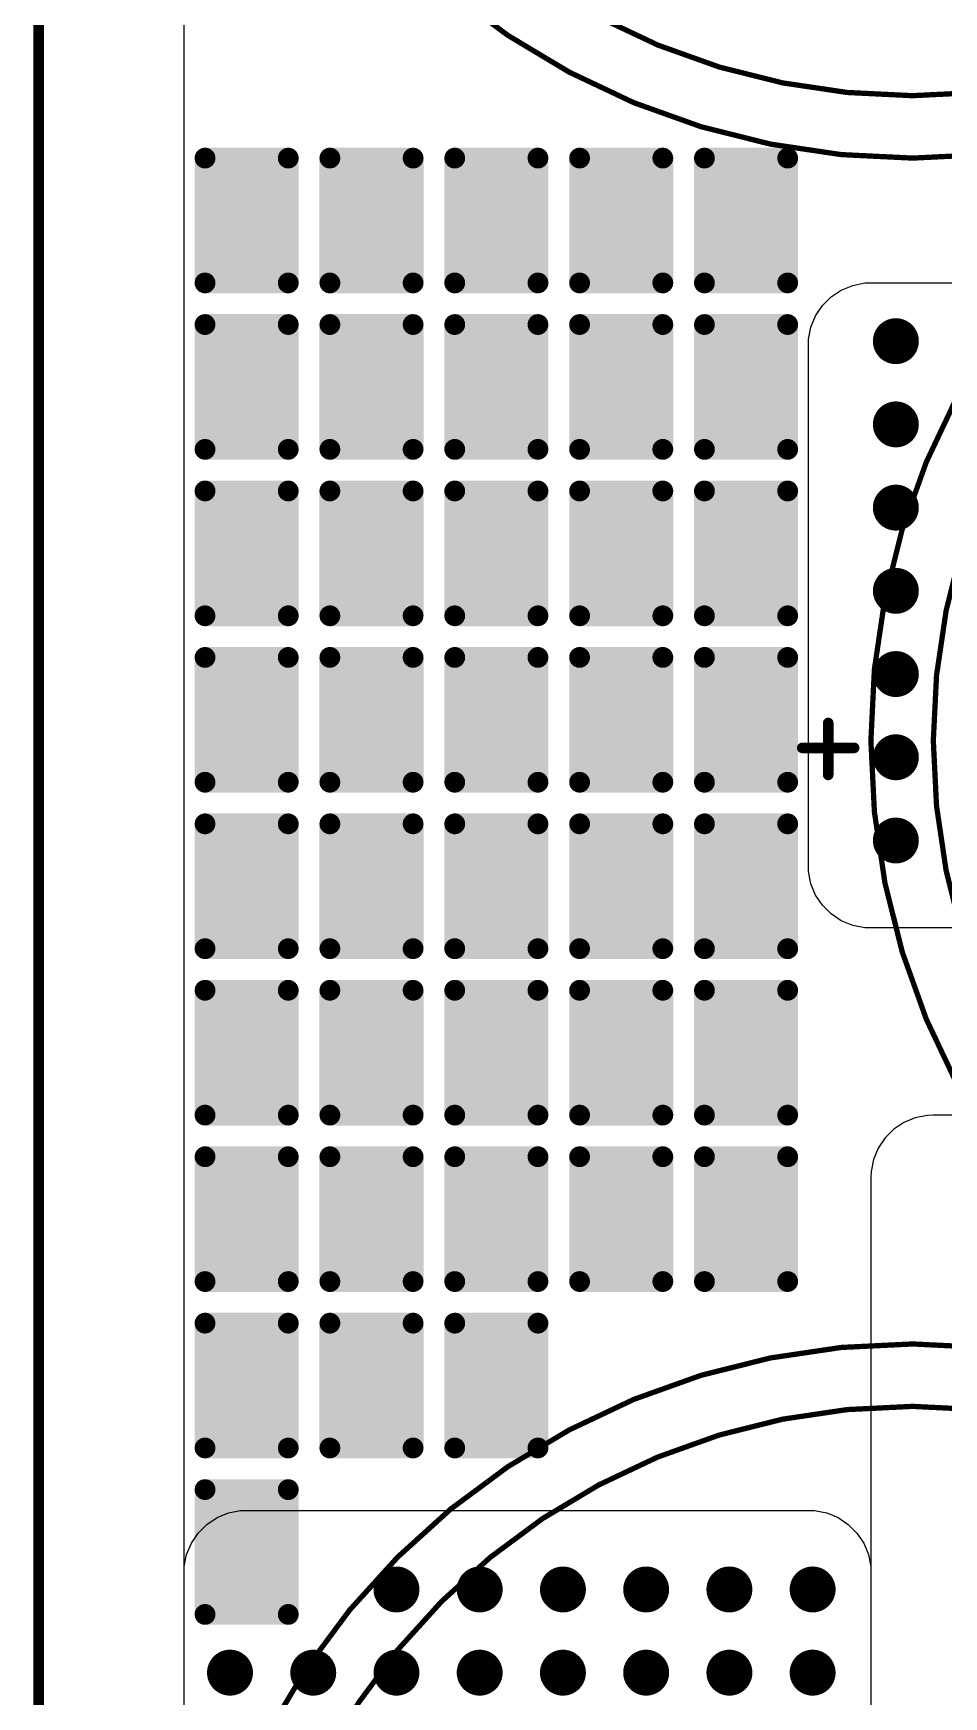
# Model space of a CAD drawing. Header units: millimetres. Extents: x 25 to 183, y 185 to 406.
# Drawn here: x 25.27 to 47.15, y 315.42 to 355.4 of the extents above; entities that cross this region are included whole.
import ezdxf

# ---------------------------------------------------------------- set-up
doc = ezdxf.new("R2010")
doc.units = ezdxf.units.MM
for name, color, linetype in [('BottomLayer', 5, 'Continuous'), ('BottomSolder', 6, 'Continuous'), ('Mechanical1', 6, 'Continuous'), ('Mechanical13', 56, 'Continuous'), ('MultiLayer', 9, 'Continuous'), ('PadHoleLayer', 156, 'Continuous'), ('TopLayer', 1, 'Continuous'), ('TopOverlay', 2, 'Continuous'), ('TopSolder', 216, 'Continuous'), ('ViaHoleLayer', 16, 'Continuous')]:
    doc.layers.add(name, color=color, linetype=linetype)

# ---------------------------------------------------------------- blocks, each defined once
blk = doc.blocks.new('EL_D35_H45_LS10_1873')
at = {"layer": 'BottomLayer', "const_width": 1.75}
blk.add_lwpolyline([(9.125, 0, 1), (10.875, 0, 1)], format="xyb", close=True, dxfattribs=at)
at = {"layer": 'BottomLayer'}
blk.add_solid([(-1.75, -1.75), (1.75, -1.75), (-1.75, 1.75), (1.75, 1.75)], dxfattribs=at)
at = {"layer": 'BottomSolder', "const_width": 1.852}
blk.add_lwpolyline([(9.074, 0, 1), (10.926, 0, 1)], format="xyb", close=True, dxfattribs=at)
at = {"layer": 'BottomSolder'}
blk.add_solid([(-1.852, -1.852), (1.852, -1.852), (-1.852, 1.852), (1.852, 1.852)], dxfattribs=at)
at = {"layer": 'Mechanical13'}
for points, const_width in [([(22.5, 0, 1), (-12.5, 0, 1)], 0.127), ([(22.5, 0, 1), (-12.5, 0, 1)], 0.127), ([(21, 0, 1), (-11, 0, 1)], 0.127), ([(-12.532, 0, 1), (-12.468, 0, 1)], 0.0635), ([(-12.532, 0, 1), (-12.468, 0, 1)], 0.0635), ([(-11.032, 0, 1), (-10.968, 0, 1)], 0.0635), ([(20.968, 0, 1), (21.032, 0, 1)], 0.0635), ([(22.468, 0, 1), (22.532, 0, 1)], 0.0635), ([(22.468, 0, 1), (22.532, 0, 1)], 0.0635)]:
    blk.add_lwpolyline(points, format="xyb", close=True, dxfattribs=dict(at, const_width=const_width))
at = {"layer": 'MultiLayer', "const_width": 1.75}
blk.add_lwpolyline([(9.125, 0, 1), (10.875, 0, 1)], format="xyb", close=True, dxfattribs=at)
at = {"layer": 'MultiLayer'}
blk.add_solid([(-1.75, -1.75), (1.75, -1.75), (-1.75, 1.75), (1.75, 1.75)], dxfattribs=at)
at = {"layer": 'PadHoleLayer', "const_width": 1.1}
for points in [[(-0.55, 0, 1), (0.55, 0, 1)], [(9.45, 0, 1), (10.55, 0, 1)]]:
    blk.add_lwpolyline(points, format="xyb", close=True, dxfattribs=at)
at = {"layer": 'TopLayer', "const_width": 1.75}
blk.add_lwpolyline([(9.125, 0, 1), (10.875, 0, 1)], format="xyb", close=True, dxfattribs=at)
at = {"layer": 'TopLayer'}
blk.add_solid([(-1.75, -1.75), (1.75, -1.75), (-1.75, 1.75), (1.75, 1.75)], dxfattribs=at)
at = {"layer": 'TopOverlay'}
for points, const_width in [([(22.5, 0, 1), (-12.5, 0, 1)], 0.127), ([(-0.032, 3.438, 1), (0.032, 3.438, 1)], 0.0635), ([(-0.667, 2.803, 1), (-0.603, 2.803, 1)], 0.0635), ([(0.603, 2.803, 1), (0.667, 2.803, 1)], 0.0635), ([(-0.032, 2.168, 1), (0.032, 2.168, 1)], 0.0635), ([(-13.589, 0.425, 1), (-13.462, 0.425, 1)], 0.127), ([(-12.532, 0, 1), (-12.468, 0, 1)], 0.0635), ([(22.468, 0, 1), (22.532, 0, 1)], 0.0635), ([(-14.214, -0.175, 1), (-14.087, -0.175, 1)], 0.127), ([(-12.964, -0.175, 1), (-12.837, -0.175, 1)], 0.127), ([(-13.589, -0.825, 1), (-13.462, -0.825, 1)], 0.127)]:
    blk.add_lwpolyline(points, format="xyb", close=True, dxfattribs=dict(at, const_width=const_width))
for points, const_width in [([(0, 2.168), (0, 3.438)], 0.127), ([(-0.635, 2.803), (0.635, 2.803)], 0.127), ([(-13.525, -0.825), (-13.525, 0.425)], 0.254), ([(-14.15, -0.175), (-12.9, -0.175)], 0.254)]:
    blk.add_lwpolyline(points, dxfattribs=dict(at, const_width=const_width))
at = {"layer": 'TopSolder', "const_width": 1.852}
blk.add_lwpolyline([(9.074, 0, 1), (10.926, 0, 1)], format="xyb", close=True, dxfattribs=at)
at = {"layer": 'TopSolder'}
blk.add_solid([(-1.852, -1.852), (1.852, -1.852), (-1.852, 1.852), (1.852, 1.852)], dxfattribs=at)
blk = doc.blocks.new('EL_D35_H45_LS10_1874')
at = {"layer": 'BottomLayer', "const_width": 1.75}
blk.add_lwpolyline([(9.125, 0, 1), (10.875, 0, 1)], format="xyb", close=True, dxfattribs=at)
at = {"layer": 'BottomLayer'}
blk.add_solid([(-1.75, -1.75), (1.75, -1.75), (-1.75, 1.75), (1.75, 1.75)], dxfattribs=at)
at = {"layer": 'BottomSolder', "const_width": 1.852}
blk.add_lwpolyline([(9.074, 0, 1), (10.926, 0, 1)], format="xyb", close=True, dxfattribs=at)
at = {"layer": 'BottomSolder'}
blk.add_solid([(-1.852, -1.852), (1.852, -1.852), (-1.852, 1.852), (1.852, 1.852)], dxfattribs=at)
at = {"layer": 'Mechanical13'}
for points, const_width in [([(22.5, 0, 1), (-12.5, 0, 1)], 0.127), ([(22.5, 0, 1), (-12.5, 0, 1)], 0.127), ([(21, 0, 1), (-11, 0, 1)], 0.127), ([(-12.532, 0, 1), (-12.468, 0, 1)], 0.0635), ([(-12.532, 0, 1), (-12.468, 0, 1)], 0.0635), ([(-11.032, 0, 1), (-10.968, 0, 1)], 0.0635), ([(20.968, 0, 1), (21.032, 0, 1)], 0.0635), ([(22.468, 0, 1), (22.532, 0, 1)], 0.0635), ([(22.468, 0, 1), (22.532, 0, 1)], 0.0635)]:
    blk.add_lwpolyline(points, format="xyb", close=True, dxfattribs=dict(at, const_width=const_width))
at = {"layer": 'MultiLayer', "const_width": 1.75}
blk.add_lwpolyline([(9.125, 0, 1), (10.875, 0, 1)], format="xyb", close=True, dxfattribs=at)
at = {"layer": 'MultiLayer'}
blk.add_solid([(-1.75, -1.75), (1.75, -1.75), (-1.75, 1.75), (1.75, 1.75)], dxfattribs=at)
at = {"layer": 'PadHoleLayer', "const_width": 1.1}
for points in [[(-0.55, 0, 1), (0.55, 0, 1)], [(9.45, 0, 1), (10.55, 0, 1)]]:
    blk.add_lwpolyline(points, format="xyb", close=True, dxfattribs=at)
at = {"layer": 'TopLayer', "const_width": 1.75}
blk.add_lwpolyline([(9.125, 0, 1), (10.875, 0, 1)], format="xyb", close=True, dxfattribs=at)
at = {"layer": 'TopLayer'}
blk.add_solid([(-1.75, -1.75), (1.75, -1.75), (-1.75, 1.75), (1.75, 1.75)], dxfattribs=at)
at = {"layer": 'TopOverlay'}
for points, const_width in [([(22.5, 0, 1), (-12.5, 0, 1)], 0.127), ([(-0.032, 3.438, 1), (0.032, 3.438, 1)], 0.0635), ([(-0.667, 2.803, 1), (-0.603, 2.803, 1)], 0.0635), ([(0.603, 2.803, 1), (0.667, 2.803, 1)], 0.0635), ([(-0.032, 2.168, 1), (0.032, 2.168, 1)], 0.0635), ([(-13.589, 0.425, 1), (-13.462, 0.425, 1)], 0.127), ([(-12.532, 0, 1), (-12.468, 0, 1)], 0.0635), ([(22.468, 0, 1), (22.532, 0, 1)], 0.0635), ([(-14.214, -0.175, 1), (-14.087, -0.175, 1)], 0.127), ([(-12.964, -0.175, 1), (-12.837, -0.175, 1)], 0.127), ([(-13.589, -0.825, 1), (-13.462, -0.825, 1)], 0.127)]:
    blk.add_lwpolyline(points, format="xyb", close=True, dxfattribs=dict(at, const_width=const_width))
for points, const_width in [([(0, 2.168), (0, 3.438)], 0.127), ([(-0.635, 2.803), (0.635, 2.803)], 0.127), ([(-13.525, -0.825), (-13.525, 0.425)], 0.254), ([(-14.15, -0.175), (-12.9, -0.175)], 0.254)]:
    blk.add_lwpolyline(points, dxfattribs=dict(at, const_width=const_width))
at = {"layer": 'TopSolder', "const_width": 1.852}
blk.add_lwpolyline([(9.074, 0, 1), (10.926, 0, 1)], format="xyb", close=True, dxfattribs=at)
at = {"layer": 'TopSolder'}
blk.add_solid([(-1.852, -1.852), (1.852, -1.852), (-1.852, 1.852), (1.852, 1.852)], dxfattribs=at)
blk = doc.blocks.new('EL_D35_H45_LS10_1953')
at = {"layer": 'BottomLayer', "const_width": 1.75}
blk.add_lwpolyline([(9.125, 0, 1), (10.875, 0, 1)], format="xyb", close=True, dxfattribs=at)
at = {"layer": 'BottomLayer'}
blk.add_solid([(-1.75, -1.75), (1.75, -1.75), (-1.75, 1.75), (1.75, 1.75)], dxfattribs=at)
at = {"layer": 'BottomSolder', "const_width": 1.852}
blk.add_lwpolyline([(9.074, 0, 1), (10.926, 0, 1)], format="xyb", close=True, dxfattribs=at)
at = {"layer": 'BottomSolder'}
blk.add_solid([(-1.852, -1.852), (1.852, -1.852), (-1.852, 1.852), (1.852, 1.852)], dxfattribs=at)
at = {"layer": 'Mechanical13'}
for points, const_width in [([(22.5, 0, 1), (-12.5, 0, 1)], 0.127), ([(22.5, 0, 1), (-12.5, 0, 1)], 0.127), ([(21, 0, 1), (-11, 0, 1)], 0.127), ([(-12.532, 0, 1), (-12.468, 0, 1)], 0.0635), ([(-12.532, 0, 1), (-12.468, 0, 1)], 0.0635), ([(-11.032, 0, 1), (-10.968, 0, 1)], 0.0635), ([(20.968, 0, 1), (21.032, 0, 1)], 0.0635), ([(22.468, 0, 1), (22.532, 0, 1)], 0.0635), ([(22.468, 0, 1), (22.532, 0, 1)], 0.0635)]:
    blk.add_lwpolyline(points, format="xyb", close=True, dxfattribs=dict(at, const_width=const_width))
at = {"layer": 'MultiLayer', "const_width": 1.75}
blk.add_lwpolyline([(9.125, 0, 1), (10.875, 0, 1)], format="xyb", close=True, dxfattribs=at)
at = {"layer": 'MultiLayer'}
blk.add_solid([(-1.75, -1.75), (1.75, -1.75), (-1.75, 1.75), (1.75, 1.75)], dxfattribs=at)
at = {"layer": 'PadHoleLayer', "const_width": 1.1}
for points in [[(-0.55, 0, 1), (0.55, 0, 1)], [(9.45, 0, 1), (10.55, 0, 1)]]:
    blk.add_lwpolyline(points, format="xyb", close=True, dxfattribs=at)
at = {"layer": 'TopLayer', "const_width": 1.75}
blk.add_lwpolyline([(9.125, 0, 1), (10.875, 0, 1)], format="xyb", close=True, dxfattribs=at)
at = {"layer": 'TopLayer'}
blk.add_solid([(-1.75, -1.75), (1.75, -1.75), (-1.75, 1.75), (1.75, 1.75)], dxfattribs=at)
at = {"layer": 'TopOverlay'}
for points, const_width in [([(22.5, 0, 1), (-12.5, 0, 1)], 0.127), ([(-0.032, 3.438, 1), (0.032, 3.438, 1)], 0.0635), ([(-0.667, 2.803, 1), (-0.603, 2.803, 1)], 0.0635), ([(0.603, 2.803, 1), (0.667, 2.803, 1)], 0.0635), ([(-0.032, 2.168, 1), (0.032, 2.168, 1)], 0.0635), ([(-13.589, 0.425, 1), (-13.462, 0.425, 1)], 0.127), ([(-12.532, 0, 1), (-12.468, 0, 1)], 0.0635), ([(22.468, 0, 1), (22.532, 0, 1)], 0.0635), ([(-14.214, -0.175, 1), (-14.087, -0.175, 1)], 0.127), ([(-12.964, -0.175, 1), (-12.837, -0.175, 1)], 0.127), ([(-13.589, -0.825, 1), (-13.462, -0.825, 1)], 0.127)]:
    blk.add_lwpolyline(points, format="xyb", close=True, dxfattribs=dict(at, const_width=const_width))
for points, const_width in [([(0, 2.168), (0, 3.438)], 0.127), ([(-0.635, 2.803), (0.635, 2.803)], 0.127), ([(-13.525, -0.825), (-13.525, 0.425)], 0.254), ([(-14.15, -0.175), (-12.9, -0.175)], 0.254)]:
    blk.add_lwpolyline(points, dxfattribs=dict(at, const_width=const_width))
at = {"layer": 'TopSolder', "const_width": 1.852}
blk.add_lwpolyline([(9.074, 0, 1), (10.926, 0, 1)], format="xyb", close=True, dxfattribs=at)
at = {"layer": 'TopSolder'}
blk.add_solid([(-1.852, -1.852), (1.852, -1.852), (-1.852, 1.852), (1.852, 1.852)], dxfattribs=at)

msp = doc.modelspace()

# ---------------------------------------------------------------- linework, layer by layer
at = {"layer": 'BottomLayer'}
for p, q in [((44.235, 348.856), (44.444, 349.065)), ((44.444, 349.065), (44.689, 349.229)), ((44.689, 349.229), (44.962, 349.342)), ((44.962, 349.342), (45.252, 349.4)), ((45.252, 349.4), (45.4, 349.4)), ((45.4, 349.4), (59.4, 349.4)), ((43.958, 348.338), (44.071, 348.611)), ((44.071, 348.611), (44.235, 348.856)), ((43.9, 348.048), (43.958, 348.338)), ((43.9, 347.9), (43.9, 348.048)), ((43.9, 335.4), (43.9, 347.9)), ((43.9, 347.9), (43.9, 347.9)), ((43.9, 347.9), (43.9, 347.9)), ((43.9, 335.252), (43.9, 335.4)), ((43.958, 334.962), (43.9, 335.252)), ((44.071, 334.689), (43.958, 334.962)), ((44.235, 334.444), (44.071, 334.689)), ((44.444, 334.235), (44.235, 334.444)), ((44.689, 334.071), (44.444, 334.235)), ((44.962, 333.958), (44.689, 334.071)), ((45.252, 333.9), (44.962, 333.958)), ((45.4, 333.9), (45.252, 333.9)), ((59.15, 333.9), (45.4, 333.9)), ((45.4, 333.9), (45.4, 333.9)), ((29.689, 319.729), (29.962, 319.842)), ((29.962, 319.842), (30.252, 319.9)), ((30.252, 319.9), (30.4, 319.9)), ((30.4, 319.9), (30.4, 319.9)), ((30.4, 319.9), (43.9, 319.9)), ((43.9, 319.9), (44.048, 319.9)), ((44.048, 319.9), (44.338, 319.842)), ((44.338, 319.842), (44.611, 319.729)), ((29.235, 319.356), (29.444, 319.565)), ((29.444, 319.565), (29.689, 319.729)), ((44.611, 319.729), (44.856, 319.565)), ((44.856, 319.565), (45.065, 319.356)), ((28.958, 318.838), (29.071, 319.111)), ((29.071, 319.111), (29.235, 319.356)), ((45.065, 319.356), (45.229, 319.111)), ((45.229, 319.111), (45.342, 318.838)), ((28.9, 318.548), (28.958, 318.838)), ((45.342, 318.838), (45.4, 318.548)), ((28.9, 318.4), (28.9, 318.548)), ((28.9, 304.9), (28.9, 318.4)), ((45.4, 318.548), (45.4, 318.4)), ((45.4, 318.4), (45.4, 318.4)), ((45.4, 318.4), (45.4, 318.4)), ((45.4, 318.4), (45.4, 304.9))]:
    msp.add_line(p, q, dxfattribs=at)
at = {"layer": 'BottomLayer', "const_width": 0.45}
for points in [[(45.775, 348, 1), (46.225, 348, 1)], [(45.775, 346, 1), (46.225, 346, 1)], [(45.775, 344, 1), (46.225, 344, 1)], [(45.775, 342, 1), (46.225, 342, 1)], [(45.775, 340, 1), (46.225, 340, 1)], [(45.775, 338, 1), (46.225, 338, 1)], [(45.775, 336, 1), (46.225, 336, 1)], [(33.775, 318, 1), (34.225, 318, 1)], [(35.775, 318, 1), (36.225, 318, 1)], [(37.775, 318, 1), (38.225, 318, 1)], [(39.775, 318, 1), (40.225, 318, 1)], [(41.775, 318, 1), (42.225, 318, 1)], [(43.775, 318, 1), (44.225, 318, 1)], [(29.775, 316, 1), (30.225, 316, 1)], [(31.775, 316, 1), (32.225, 316, 1)], [(33.775, 316, 1), (34.225, 316, 1)], [(35.775, 316, 1), (36.225, 316, 1)], [(37.775, 316, 1), (38.225, 316, 1)], [(39.775, 316, 1), (40.225, 316, 1)], [(41.775, 316, 1), (42.225, 316, 1)], [(43.775, 316, 1), (44.225, 316, 1)]]:
    msp.add_lwpolyline(points, format="xyb", close=True, dxfattribs=at)
at = {"layer": 'BottomSolder', "const_width": 0.552}
for points in [[(45.724, 348, 1), (46.276, 348, 1)], [(45.724, 346, 1), (46.276, 346, 1)], [(45.724, 344, 1), (46.276, 344, 1)], [(45.724, 342, 1), (46.276, 342, 1)], [(45.724, 340, 1), (46.276, 340, 1)], [(45.724, 338, 1), (46.276, 338, 1)], [(45.724, 336, 1), (46.276, 336, 1)], [(33.724, 318, 1), (34.276, 318, 1)], [(35.724, 318, 1), (36.276, 318, 1)], [(37.724, 318, 1), (38.276, 318, 1)], [(39.724, 318, 1), (40.276, 318, 1)], [(41.724, 318, 1), (42.276, 318, 1)], [(43.724, 318, 1), (44.276, 318, 1)], [(29.724, 316, 1), (30.276, 316, 1)], [(31.724, 316, 1), (32.276, 316, 1)], [(33.724, 316, 1), (34.276, 316, 1)], [(35.724, 316, 1), (36.276, 316, 1)], [(37.724, 316, 1), (38.276, 316, 1)], [(39.724, 316, 1), (40.276, 316, 1)], [(41.724, 316, 1), (42.276, 316, 1)], [(43.724, 316, 1), (44.276, 316, 1)]]:
    msp.add_lwpolyline(points, format="xyb", close=True, dxfattribs=at)
at = {"layer": 'Mechanical1', "const_width": 0.254}
msp.add_lwpolyline([(25.4, 190.4), (25.4, 400.4)], dxfattribs=at)
at = {"layer": 'MultiLayer', "const_width": 0.45}
for points in [[(45.775, 348, 1), (46.225, 348, 1)], [(45.775, 346, 1), (46.225, 346, 1)], [(45.775, 344, 1), (46.225, 344, 1)], [(45.775, 342, 1), (46.225, 342, 1)], [(45.775, 340, 1), (46.225, 340, 1)], [(45.775, 338, 1), (46.225, 338, 1)], [(45.775, 336, 1), (46.225, 336, 1)], [(33.775, 318, 1), (34.225, 318, 1)], [(35.775, 318, 1), (36.225, 318, 1)], [(37.775, 318, 1), (38.225, 318, 1)], [(39.775, 318, 1), (40.225, 318, 1)], [(41.775, 318, 1), (42.225, 318, 1)], [(43.775, 318, 1), (44.225, 318, 1)], [(29.775, 316, 1), (30.225, 316, 1)], [(31.775, 316, 1), (32.225, 316, 1)], [(33.775, 316, 1), (34.225, 316, 1)], [(35.775, 316, 1), (36.225, 316, 1)], [(37.775, 316, 1), (38.225, 316, 1)], [(39.775, 316, 1), (40.225, 316, 1)], [(41.775, 316, 1), (42.225, 316, 1)], [(43.775, 316, 1), (44.225, 316, 1)]]:
    msp.add_lwpolyline(points, format="xyb", close=True, dxfattribs=at)
at = {"layer": 'TopLayer'}
for p, q in [((28.9, 281.4), (28.9, 381.28)), ((45.948, 329.059), (45.74, 328.852)), ((46.193, 329.223), (45.948, 329.059)), ((46.465, 329.335), (46.193, 329.223)), ((46.753, 329.393), (46.465, 329.335)), ((46.9, 329.4), (46.753, 329.393)), ((59.9, 329.4), (46.9, 329.4)), ((46.9, 329.4), (46.9, 329.4)), ((45.74, 328.852), (45.577, 328.607)), ((45.465, 328.335), (45.407, 328.047)), ((45.577, 328.607), (45.465, 328.335)), ((45.407, 328.047), (45.4, 327.9)), ((45.4, 327.9), (45.4, 294.151))]:
    msp.add_line(p, q, dxfattribs=at)
at = {"layer": 'TopLayer', "const_width": 0.45}
for points in [[(45.775, 348, 1), (46.225, 348, 1)], [(45.775, 346, 1), (46.225, 346, 1)], [(45.775, 344, 1), (46.225, 344, 1)], [(45.775, 342, 1), (46.225, 342, 1)], [(45.775, 340, 1), (46.225, 340, 1)], [(45.775, 338, 1), (46.225, 338, 1)], [(45.775, 336, 1), (46.225, 336, 1)], [(33.775, 318, 1), (34.225, 318, 1)], [(35.775, 318, 1), (36.225, 318, 1)], [(37.775, 318, 1), (38.225, 318, 1)], [(39.775, 318, 1), (40.225, 318, 1)], [(41.775, 318, 1), (42.225, 318, 1)], [(43.775, 318, 1), (44.225, 318, 1)], [(29.775, 316, 1), (30.225, 316, 1)], [(31.775, 316, 1), (32.225, 316, 1)], [(33.775, 316, 1), (34.225, 316, 1)], [(35.775, 316, 1), (36.225, 316, 1)], [(37.775, 316, 1), (38.225, 316, 1)], [(39.775, 316, 1), (40.225, 316, 1)], [(41.775, 316, 1), (42.225, 316, 1)], [(43.775, 316, 1), (44.225, 316, 1)]]:
    msp.add_lwpolyline(points, format="xyb", close=True, dxfattribs=at)
at = {"layer": 'TopSolder'}
for points, const_width in [([(29.275, 352.4, 1), (29.525, 352.4, 1)], 0.25), ([(31.275, 352.4, 1), (31.525, 352.4, 1)], 0.25), ([(32.275, 352.4, 1), (32.525, 352.4, 1)], 0.25), ([(34.275, 352.4, 1), (34.525, 352.4, 1)], 0.25), ([(35.275, 352.4, 1), (35.525, 352.4, 1)], 0.25), ([(37.275, 352.4, 1), (37.525, 352.4, 1)], 0.25), ([(38.275, 352.4, 1), (38.525, 352.4, 1)], 0.25), ([(40.275, 352.4, 1), (40.525, 352.4, 1)], 0.25), ([(41.275, 352.4, 1), (41.525, 352.4, 1)], 0.25), ([(43.275, 352.4, 1), (43.525, 352.4, 1)], 0.25), ([(29.275, 349.4, 1), (29.525, 349.4, 1)], 0.25), ([(31.275, 349.4, 1), (31.525, 349.4, 1)], 0.25), ([(32.275, 349.4, 1), (32.525, 349.4, 1)], 0.25), ([(34.275, 349.4, 1), (34.525, 349.4, 1)], 0.25), ([(35.275, 349.4, 1), (35.525, 349.4, 1)], 0.25), ([(37.275, 349.4, 1), (37.525, 349.4, 1)], 0.25), ([(38.275, 349.4, 1), (38.525, 349.4, 1)], 0.25), ([(40.275, 349.4, 1), (40.525, 349.4, 1)], 0.25), ([(41.275, 349.4, 1), (41.525, 349.4, 1)], 0.25), ([(43.275, 349.4, 1), (43.525, 349.4, 1)], 0.25), ([(29.275, 348.4, 1), (29.525, 348.4, 1)], 0.25), ([(31.275, 348.4, 1), (31.525, 348.4, 1)], 0.25), ([(32.275, 348.4, 1), (32.525, 348.4, 1)], 0.25), ([(34.275, 348.4, 1), (34.525, 348.4, 1)], 0.25), ([(35.275, 348.4, 1), (35.525, 348.4, 1)], 0.25), ([(37.275, 348.4, 1), (37.525, 348.4, 1)], 0.25), ([(38.275, 348.4, 1), (38.525, 348.4, 1)], 0.25), ([(40.275, 348.4, 1), (40.525, 348.4, 1)], 0.25), ([(41.275, 348.4, 1), (41.525, 348.4, 1)], 0.25), ([(43.275, 348.4, 1), (43.525, 348.4, 1)], 0.25), ([(45.724, 348, 1), (46.276, 348, 1)], 0.552), ([(45.724, 346, 1), (46.276, 346, 1)], 0.552), ([(29.275, 345.4, 1), (29.525, 345.4, 1)], 0.25), ([(31.275, 345.4, 1), (31.525, 345.4, 1)], 0.25), ([(32.275, 345.4, 1), (32.525, 345.4, 1)], 0.25), ([(34.275, 345.4, 1), (34.525, 345.4, 1)], 0.25), ([(35.275, 345.4, 1), (35.525, 345.4, 1)], 0.25), ([(37.275, 345.4, 1), (37.525, 345.4, 1)], 0.25), ([(38.275, 345.4, 1), (38.525, 345.4, 1)], 0.25), ([(40.275, 345.4, 1), (40.525, 345.4, 1)], 0.25), ([(41.275, 345.4, 1), (41.525, 345.4, 1)], 0.25), ([(43.275, 345.4, 1), (43.525, 345.4, 1)], 0.25), ([(29.275, 344.4, 1), (29.525, 344.4, 1)], 0.25), ([(31.275, 344.4, 1), (31.525, 344.4, 1)], 0.25), ([(32.275, 344.4, 1), (32.525, 344.4, 1)], 0.25), ([(34.275, 344.4, 1), (34.525, 344.4, 1)], 0.25), ([(35.275, 344.4, 1), (35.525, 344.4, 1)], 0.25), ([(37.275, 344.4, 1), (37.525, 344.4, 1)], 0.25), ([(38.275, 344.4, 1), (38.525, 344.4, 1)], 0.25), ([(40.275, 344.4, 1), (40.525, 344.4, 1)], 0.25), ([(41.275, 344.4, 1), (41.525, 344.4, 1)], 0.25), ([(43.275, 344.4, 1), (43.525, 344.4, 1)], 0.25), ([(45.724, 344, 1), (46.276, 344, 1)], 0.552), ([(45.724, 342, 1), (46.276, 342, 1)], 0.552), ([(29.275, 341.4, 1), (29.525, 341.4, 1)], 0.25), ([(31.275, 341.4, 1), (31.525, 341.4, 1)], 0.25), ([(32.275, 341.4, 1), (32.525, 341.4, 1)], 0.25), ([(34.275, 341.4, 1), (34.525, 341.4, 1)], 0.25), ([(35.275, 341.4, 1), (35.525, 341.4, 1)], 0.25), ([(37.275, 341.4, 1), (37.525, 341.4, 1)], 0.25), ([(38.275, 341.4, 1), (38.525, 341.4, 1)], 0.25), ([(40.275, 341.4, 1), (40.525, 341.4, 1)], 0.25), ([(41.275, 341.4, 1), (41.525, 341.4, 1)], 0.25), ([(43.275, 341.4, 1), (43.525, 341.4, 1)], 0.25), ([(29.275, 340.4, 1), (29.525, 340.4, 1)], 0.25), ([(31.275, 340.4, 1), (31.525, 340.4, 1)], 0.25), ([(32.275, 340.4, 1), (32.525, 340.4, 1)], 0.25), ([(34.275, 340.4, 1), (34.525, 340.4, 1)], 0.25), ([(35.275, 340.4, 1), (35.525, 340.4, 1)], 0.25), ([(37.275, 340.4, 1), (37.525, 340.4, 1)], 0.25), ([(38.275, 340.4, 1), (38.525, 340.4, 1)], 0.25), ([(40.275, 340.4, 1), (40.525, 340.4, 1)], 0.25), ([(41.275, 340.4, 1), (41.525, 340.4, 1)], 0.25), ([(43.275, 340.4, 1), (43.525, 340.4, 1)], 0.25), ([(45.724, 340, 1), (46.276, 340, 1)], 0.552), ([(45.724, 338, 1), (46.276, 338, 1)], 0.552), ([(29.275, 337.4, 1), (29.525, 337.4, 1)], 0.25), ([(31.275, 337.4, 1), (31.525, 337.4, 1)], 0.25), ([(32.275, 337.4, 1), (32.525, 337.4, 1)], 0.25), ([(34.275, 337.4, 1), (34.525, 337.4, 1)], 0.25), ([(35.275, 337.4, 1), (35.525, 337.4, 1)], 0.25), ([(37.275, 337.4, 1), (37.525, 337.4, 1)], 0.25), ([(38.275, 337.4, 1), (38.525, 337.4, 1)], 0.25), ([(40.275, 337.4, 1), (40.525, 337.4, 1)], 0.25), ([(41.275, 337.4, 1), (41.525, 337.4, 1)], 0.25), ([(43.275, 337.4, 1), (43.525, 337.4, 1)], 0.25), ([(29.275, 336.4, 1), (29.525, 336.4, 1)], 0.25), ([(31.275, 336.4, 1), (31.525, 336.4, 1)], 0.25), ([(32.275, 336.4, 1), (32.525, 336.4, 1)], 0.25), ([(34.275, 336.4, 1), (34.525, 336.4, 1)], 0.25), ([(35.275, 336.4, 1), (35.525, 336.4, 1)], 0.25), ([(37.275, 336.4, 1), (37.525, 336.4, 1)], 0.25), ([(38.275, 336.4, 1), (38.525, 336.4, 1)], 0.25), ([(40.275, 336.4, 1), (40.525, 336.4, 1)], 0.25), ([(41.275, 336.4, 1), (41.525, 336.4, 1)], 0.25), ([(43.275, 336.4, 1), (43.525, 336.4, 1)], 0.25), ([(45.724, 336, 1), (46.276, 336, 1)], 0.552), ([(29.275, 333.4, 1), (29.525, 333.4, 1)], 0.25), ([(31.275, 333.4, 1), (31.525, 333.4, 1)], 0.25), ([(32.275, 333.4, 1), (32.525, 333.4, 1)], 0.25), ([(34.275, 333.4, 1), (34.525, 333.4, 1)], 0.25), ([(35.275, 333.4, 1), (35.525, 333.4, 1)], 0.25), ([(37.275, 333.4, 1), (37.525, 333.4, 1)], 0.25), ([(38.275, 333.4, 1), (38.525, 333.4, 1)], 0.25), ([(40.275, 333.4, 1), (40.525, 333.4, 1)], 0.25), ([(41.275, 333.4, 1), (41.525, 333.4, 1)], 0.25), ([(43.275, 333.4, 1), (43.525, 333.4, 1)], 0.25), ([(29.275, 332.4, 1), (29.525, 332.4, 1)], 0.25), ([(31.275, 332.4, 1), (31.525, 332.4, 1)], 0.25), ([(32.275, 332.4, 1), (32.525, 332.4, 1)], 0.25), ([(34.275, 332.4, 1), (34.525, 332.4, 1)], 0.25), ([(35.275, 332.4, 1), (35.525, 332.4, 1)], 0.25), ([(37.275, 332.4, 1), (37.525, 332.4, 1)], 0.25), ([(38.275, 332.4, 1), (38.525, 332.4, 1)], 0.25), ([(40.275, 332.4, 1), (40.525, 332.4, 1)], 0.25), ([(41.275, 332.4, 1), (41.525, 332.4, 1)], 0.25), ([(43.275, 332.4, 1), (43.525, 332.4, 1)], 0.25), ([(29.275, 329.4, 1), (29.525, 329.4, 1)], 0.25), ([(31.275, 329.4, 1), (31.525, 329.4, 1)], 0.25), ([(32.275, 329.4, 1), (32.525, 329.4, 1)], 0.25), ([(34.275, 329.4, 1), (34.525, 329.4, 1)], 0.25), ([(35.275, 329.4, 1), (35.525, 329.4, 1)], 0.25), ([(37.275, 329.4, 1), (37.525, 329.4, 1)], 0.25), ([(38.275, 329.4, 1), (38.525, 329.4, 1)], 0.25), ([(40.275, 329.4, 1), (40.525, 329.4, 1)], 0.25), ([(41.275, 329.4, 1), (41.525, 329.4, 1)], 0.25), ([(43.275, 329.4, 1), (43.525, 329.4, 1)], 0.25), ([(29.275, 328.4, 1), (29.525, 328.4, 1)], 0.25), ([(31.275, 328.4, 1), (31.525, 328.4, 1)], 0.25), ([(32.275, 328.4, 1), (32.525, 328.4, 1)], 0.25), ([(34.275, 328.4, 1), (34.525, 328.4, 1)], 0.25), ([(35.275, 328.4, 1), (35.525, 328.4, 1)], 0.25), ([(37.275, 328.4, 1), (37.525, 328.4, 1)], 0.25), ([(38.275, 328.4, 1), (38.525, 328.4, 1)], 0.25), ([(40.275, 328.4, 1), (40.525, 328.4, 1)], 0.25), ([(41.275, 328.4, 1), (41.525, 328.4, 1)], 0.25), ([(43.275, 328.4, 1), (43.525, 328.4, 1)], 0.25), ([(29.275, 325.4, 1), (29.525, 325.4, 1)], 0.25), ([(31.275, 325.4, 1), (31.525, 325.4, 1)], 0.25), ([(32.275, 325.4, 1), (32.525, 325.4, 1)], 0.25), ([(34.275, 325.4, 1), (34.525, 325.4, 1)], 0.25), ([(35.275, 325.4, 1), (35.525, 325.4, 1)], 0.25), ([(37.275, 325.4, 1), (37.525, 325.4, 1)], 0.25), ([(38.275, 325.4, 1), (38.525, 325.4, 1)], 0.25), ([(40.275, 325.4, 1), (40.525, 325.4, 1)], 0.25), ([(41.275, 325.4, 1), (41.525, 325.4, 1)], 0.25), ([(43.275, 325.4, 1), (43.525, 325.4, 1)], 0.25), ([(29.275, 324.4, 1), (29.525, 324.4, 1)], 0.25), ([(31.275, 324.4, 1), (31.525, 324.4, 1)], 0.25), ([(32.275, 324.4, 1), (32.525, 324.4, 1)], 0.25), ([(34.275, 324.4, 1), (34.525, 324.4, 1)], 0.25), ([(35.275, 324.4, 1), (35.525, 324.4, 1)], 0.25), ([(37.275, 324.4, 1), (37.525, 324.4, 1)], 0.25), ([(29.275, 321.4, 1), (29.525, 321.4, 1)], 0.25), ([(31.275, 321.4, 1), (31.525, 321.4, 1)], 0.25), ([(32.275, 321.4, 1), (32.525, 321.4, 1)], 0.25), ([(34.275, 321.4, 1), (34.525, 321.4, 1)], 0.25), ([(35.275, 321.4, 1), (35.525, 321.4, 1)], 0.25), ([(37.275, 321.4, 1), (37.525, 321.4, 1)], 0.25), ([(29.275, 320.4, 1), (29.525, 320.4, 1)], 0.25), ([(31.275, 320.4, 1), (31.525, 320.4, 1)], 0.25), ([(33.724, 318, 1), (34.276, 318, 1)], 0.552), ([(35.724, 318, 1), (36.276, 318, 1)], 0.552), ([(37.724, 318, 1), (38.276, 318, 1)], 0.552), ([(39.724, 318, 1), (40.276, 318, 1)], 0.552), ([(41.724, 318, 1), (42.276, 318, 1)], 0.552), ([(43.724, 318, 1), (44.276, 318, 1)], 0.552), ([(29.275, 317.4, 1), (29.525, 317.4, 1)], 0.25), ([(31.275, 317.4, 1), (31.525, 317.4, 1)], 0.25), ([(29.724, 316, 1), (30.276, 316, 1)], 0.552), ([(31.724, 316, 1), (32.276, 316, 1)], 0.552), ([(33.724, 316, 1), (34.276, 316, 1)], 0.552), ([(35.724, 316, 1), (36.276, 316, 1)], 0.552), ([(37.724, 316, 1), (38.276, 316, 1)], 0.552), ([(39.724, 316, 1), (40.276, 316, 1)], 0.552), ([(41.724, 316, 1), (42.276, 316, 1)], 0.552), ([(43.724, 316, 1), (44.276, 316, 1)], 0.552)]:
    msp.add_lwpolyline(points, format="xyb", close=True, dxfattribs=dict(at, const_width=const_width))
for points in [[(31.4, 349.15), (31.4, 352.65), (29.4, 349.15), (29.4, 352.65)], [(34.4, 349.15), (34.4, 352.65), (32.4, 349.15), (32.4, 352.65)], [(37.4, 349.15), (37.4, 352.65), (35.4, 349.15), (35.4, 352.65)], [(40.4, 349.15), (40.4, 352.65), (38.4, 349.15), (38.4, 352.65)], [(43.4, 349.15), (43.4, 352.65), (41.4, 349.15), (41.4, 352.65)], [(31.65, 349.4), (31.65, 352.4), (29.15, 349.4), (29.15, 352.4)], [(34.65, 349.4), (34.65, 352.4), (32.15, 349.4), (32.15, 352.4)], [(37.65, 349.4), (37.65, 352.4), (35.15, 349.4), (35.15, 352.4)], [(40.65, 349.4), (40.65, 352.4), (38.15, 349.4), (38.15, 352.4)], [(43.65, 349.4), (43.65, 352.4), (41.15, 349.4), (41.15, 352.4)], [(31.4, 345.15), (31.4, 348.65), (29.4, 345.15), (29.4, 348.65)], [(34.4, 345.15), (34.4, 348.65), (32.4, 345.15), (32.4, 348.65)], [(37.4, 345.15), (37.4, 348.65), (35.4, 345.15), (35.4, 348.65)], [(40.4, 345.15), (40.4, 348.65), (38.4, 345.15), (38.4, 348.65)], [(43.4, 345.15), (43.4, 348.65), (41.4, 345.15), (41.4, 348.65)], [(31.65, 345.4), (31.65, 348.4), (29.15, 345.4), (29.15, 348.4)], [(34.65, 345.4), (34.65, 348.4), (32.15, 345.4), (32.15, 348.4)], [(37.65, 345.4), (37.65, 348.4), (35.15, 345.4), (35.15, 348.4)], [(40.65, 345.4), (40.65, 348.4), (38.15, 345.4), (38.15, 348.4)], [(43.65, 345.4), (43.65, 348.4), (41.15, 345.4), (41.15, 348.4)], [(31.4, 341.15), (31.4, 344.65), (29.4, 341.15), (29.4, 344.65)], [(34.4, 341.15), (34.4, 344.65), (32.4, 341.15), (32.4, 344.65)], [(37.4, 341.15), (37.4, 344.65), (35.4, 341.15), (35.4, 344.65)], [(40.4, 341.15), (40.4, 344.65), (38.4, 341.15), (38.4, 344.65)], [(43.4, 341.15), (43.4, 344.65), (41.4, 341.15), (41.4, 344.65)], [(31.65, 341.4), (31.65, 344.4), (29.15, 341.4), (29.15, 344.4)], [(34.65, 341.4), (34.65, 344.4), (32.15, 341.4), (32.15, 344.4)], [(37.65, 341.4), (37.65, 344.4), (35.15, 341.4), (35.15, 344.4)], [(40.65, 341.4), (40.65, 344.4), (38.15, 341.4), (38.15, 344.4)], [(43.65, 341.4), (43.65, 344.4), (41.15, 341.4), (41.15, 344.4)], [(31.4, 337.15), (31.4, 340.65), (29.4, 337.15), (29.4, 340.65)], [(34.4, 337.15), (34.4, 340.65), (32.4, 337.15), (32.4, 340.65)], [(37.4, 337.15), (37.4, 340.65), (35.4, 337.15), (35.4, 340.65)], [(40.4, 337.15), (40.4, 340.65), (38.4, 337.15), (38.4, 340.65)], [(43.4, 337.15), (43.4, 340.65), (41.4, 337.15), (41.4, 340.65)], [(31.65, 337.4), (31.65, 340.4), (29.15, 337.4), (29.15, 340.4)], [(34.65, 337.4), (34.65, 340.4), (32.15, 337.4), (32.15, 340.4)], [(37.65, 337.4), (37.65, 340.4), (35.15, 337.4), (35.15, 340.4)], [(40.65, 337.4), (40.65, 340.4), (38.15, 337.4), (38.15, 340.4)], [(43.65, 337.4), (43.65, 340.4), (41.15, 337.4), (41.15, 340.4)], [(31.4, 333.15), (31.4, 336.65), (29.4, 333.15), (29.4, 336.65)], [(34.4, 333.15), (34.4, 336.65), (32.4, 333.15), (32.4, 336.65)], [(37.4, 333.15), (37.4, 336.65), (35.4, 333.15), (35.4, 336.65)], [(40.4, 333.15), (40.4, 336.65), (38.4, 333.15), (38.4, 336.65)], [(43.4, 333.15), (43.4, 336.65), (41.4, 333.15), (41.4, 336.65)], [(31.65, 333.4), (31.65, 336.4), (29.15, 333.4), (29.15, 336.4)], [(34.65, 333.4), (34.65, 336.4), (32.15, 333.4), (32.15, 336.4)], [(37.65, 333.4), (37.65, 336.4), (35.15, 333.4), (35.15, 336.4)], [(40.65, 333.4), (40.65, 336.4), (38.15, 333.4), (38.15, 336.4)], [(43.65, 333.4), (43.65, 336.4), (41.15, 333.4), (41.15, 336.4)], [(31.4, 329.15), (31.4, 332.65), (29.4, 329.15), (29.4, 332.65)], [(34.4, 329.15), (34.4, 332.65), (32.4, 329.15), (32.4, 332.65)], [(37.4, 329.15), (37.4, 332.65), (35.4, 329.15), (35.4, 332.65)], [(40.4, 329.15), (40.4, 332.65), (38.4, 329.15), (38.4, 332.65)], [(43.4, 329.15), (43.4, 332.65), (41.4, 329.15), (41.4, 332.65)], [(31.65, 329.4), (31.65, 332.4), (29.15, 329.4), (29.15, 332.4)], [(34.65, 329.4), (34.65, 332.4), (32.15, 329.4), (32.15, 332.4)], [(37.65, 329.4), (37.65, 332.4), (35.15, 329.4), (35.15, 332.4)], [(40.65, 329.4), (40.65, 332.4), (38.15, 329.4), (38.15, 332.4)], [(43.65, 329.4), (43.65, 332.4), (41.15, 329.4), (41.15, 332.4)], [(31.4, 325.15), (31.4, 328.65), (29.4, 325.15), (29.4, 328.65)], [(34.4, 325.15), (34.4, 328.65), (32.4, 325.15), (32.4, 328.65)], [(37.4, 325.15), (37.4, 328.65), (35.4, 325.15), (35.4, 328.65)], [(40.4, 325.15), (40.4, 328.65), (38.4, 325.15), (38.4, 328.65)], [(43.4, 325.15), (43.4, 328.65), (41.4, 325.15), (41.4, 328.65)], [(31.65, 325.4), (31.65, 328.4), (29.15, 325.4), (29.15, 328.4)], [(34.65, 325.4), (34.65, 328.4), (32.15, 325.4), (32.15, 328.4)], [(37.65, 325.4), (37.65, 328.4), (35.15, 325.4), (35.15, 328.4)], [(40.65, 325.4), (40.65, 328.4), (38.15, 325.4), (38.15, 328.4)], [(43.65, 325.4), (43.65, 328.4), (41.15, 325.4), (41.15, 328.4)], [(31.4, 321.15), (31.4, 324.65), (29.4, 321.15), (29.4, 324.65)], [(34.4, 321.15), (34.4, 324.65), (32.4, 321.15), (32.4, 324.65)], [(37.4, 321.15), (37.4, 324.65), (35.4, 321.15), (35.4, 324.65)], [(31.65, 321.4), (31.65, 324.4), (29.15, 321.4), (29.15, 324.4)], [(34.65, 321.4), (34.65, 324.4), (32.15, 321.4), (32.15, 324.4)], [(37.65, 321.4), (37.65, 324.4), (35.15, 321.4), (35.15, 324.4)], [(31.4, 317.15), (31.4, 320.65), (29.4, 317.15), (29.4, 320.65)], [(31.65, 317.4), (31.65, 320.4), (29.15, 317.4), (29.15, 320.4)]]:
    msp.add_solid(points, dxfattribs=at)
at = {"layer": 'ViaHoleLayer', "const_width": 0.25}
for points in [[(45.875, 348, 1), (46.125, 348, 1)], [(45.875, 346, 1), (46.125, 346, 1)], [(45.875, 344, 1), (46.125, 344, 1)], [(45.875, 342, 1), (46.125, 342, 1)], [(45.875, 340, 1), (46.125, 340, 1)], [(45.875, 338, 1), (46.125, 338, 1)], [(45.875, 336, 1), (46.125, 336, 1)], [(33.875, 318, 1), (34.125, 318, 1)], [(35.875, 318, 1), (36.125, 318, 1)], [(37.875, 318, 1), (38.125, 318, 1)], [(39.875, 318, 1), (40.125, 318, 1)], [(41.875, 318, 1), (42.125, 318, 1)], [(43.875, 318, 1), (44.125, 318, 1)], [(29.875, 316, 1), (30.125, 316, 1)], [(31.875, 316, 1), (32.125, 316, 1)], [(33.875, 316, 1), (34.125, 316, 1)], [(35.875, 316, 1), (36.125, 316, 1)], [(37.875, 316, 1), (38.125, 316, 1)], [(39.875, 316, 1), (40.125, 316, 1)], [(41.875, 316, 1), (42.125, 316, 1)], [(43.875, 316, 1), (44.125, 316, 1)]]:
    msp.add_lwpolyline(points, format="xyb", close=True, dxfattribs=at)

# ---------------------------------------------------------------- block references
at = {"rotation": 360}
for name, p in [('EL_D35_H45_LS10_1874', (41.4, 369.9)), ('EL_D35_H45_LS10_1953', (57.9, 338.4)), ('EL_D35_H45_LS10_1873', (41.4, 306.4))]:
    msp.add_blockref(name, p, dxfattribs=at)

doc.saveas('drawing.dxf')
